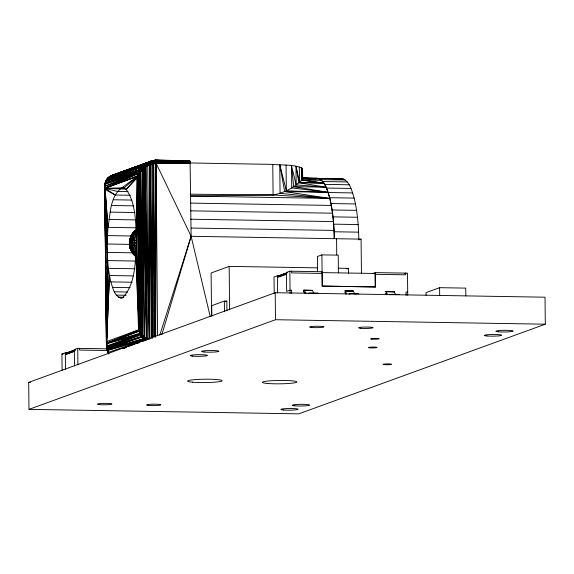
<?xml version="1.0" encoding="UTF-8"?>
<svg xmlns="http://www.w3.org/2000/svg" width="574" height="574" viewBox="0 0 574 574"><rect width="100%" height="100%" fill="white"/><g stroke="black" fill="none" stroke-linecap="round" stroke-linejoin="round"><path stroke-width="0.86" d="M155.669 336.314L156.121 163.274L155.253 160.218L189.513 160.698L190.08 161.466L191.128 236.309L210.213 316.489M190.267 162.356L155.834 161.782L152.505 162.98L151.873 164.035L152.153 338.136L150.316 164.566L149.706 339.033L149.85 164.724C151.536 162.392 154.765 161.624 157.498 161.337L190.08 161.466L157.269 160.598C147.145 159.73 138.75 168.691 136.971 178.083L136.461 237.55C135.177 257.009 137.035 282.229 122.922 297.483L120.676 297.971C114.068 295.883 112.791 287.624 110.839 281.891C108.522 272.234 107.582 262.311 107.209 252.402L104.906 188.021C103.908 182.561 107.331 176.828 112.604 175.12L153.516 160.462L189.513 160.698M133.455 275.893L109.469 275.498L106.52 344.759L107.388 350.413L108.78 353.9L107.302 350.807L106.398 345.082L107.209 252.402L104.906 188.021C103.937 182.597 107.309 176.806 112.604 175.12L153.308 160.505L157.907 160.469M152.175 338.136L153.215 163.705L155.992 162.693L190.324 162.88L157.585 161.811C150.51 162.306 143.78 165.707 139.439 171.303L105.207 183.644L138.7 172.824L104.934 186.263L107.969 227.333L107.116 244.007L130.212 244.395M135.837 256.535C131.374 253.055 128.088 246.562 129.997 240.944L129.581 240.642C130.255 236.366 132.63 232.298 136.181 229.808M131.353 235.986L107.374 235.584L104.92 184.261L105.372 189.578L104.82 187.095L105.25 182.783L106.391 180.107L104.877 185.337L105.372 189.578L115.266 195.031L130.363 195.282M108.637 353.634L106.664 347.98L106.965 341.437L138.556 329.942L135.952 254.347L139.037 331.004L140.565 333.516L143.837 336.694L148.035 339.385M108.536 352.694L108.579 353.491L106.951 349.53L106.491 344.68L106.965 341.437L106.635 342.922L107.632 260.574L136.052 261.048M137.143 234.579L132.092 238.899L129.444 243.814L130.061 246.712L129.43 242.795L130.147 239.552M136.418 246.999C136.569 242.199 137.588 236.058 134.173 232.219L133.168 232.585L131.295 235.412L129.516 241.805C130.8 246.497 132.314 251.448 136.555 254.354M106.563 346.502L106.735 343.144L138.556 329.942L140.788 335.194L145.99 340.052L146.27 339.134L142.582 335.768L139.037 331.004L136.461 237.55L137.38 176.835C140.25 168.447 147.267 160.031 156.831 160.153L189.671 160.742L155.36 160.347L151.342 161.036L110.969 175.838L108.177 177.883L105.867 181.183L107.137 178.995L110.531 176.075L153.545 160.483L189.815 160.892M107.266 350.692L106.427 346.043L106.965 341.437L106.542 347.378L108.543 353.34M150.216 161.466L147.059 163.131L110.689 176.01L147.446 162.858L144.117 165.549L144.87 167.479L149.297 338.854L147.769 165.434L147.016 163.389L151.342 161.036L149.369 161.825M105.968 297.605L106.448 345.835L104.733 186.457L106.635 342.922L108.4 268.338L135.041 268.776M133.67 232.24L130.119 238.325C128.863 245.163 130.198 252.991 136.469 256.93M106.427 346.043L104.733 186.457M106.699 180.344L108.034 177.99L110.237 176.304L113.214 174.934L114.822 174.561L112.604 175.12L115.926 174.69M106.735 343.144L138.93 331.22L142.266 337.117L145.287 340.418L140.788 335.194L138.556 329.942L139.747 333.264L141.749 336.579L145.287 340.418L142.775 341.394M135.665 230.196C127.213 236.402 128.569 249.539 135.93 256.047L136.533 255.631L132.63 251.225L131.274 248.621L130.377 245.859L130.994 242.745L130.312 240.09L132.458 234.608L136.268 230.174L135.062 230.605L134.488 231.401L136.648 229.916M106.635 342.922L109.469 275.498M129.581 240.642L129.516 241.805L129.724 239.76M129.997 240.944L129.911 242.4L129.415 242.587L129.939 245.335L129.889 243.878L129.437 244.596M135.93 256.047L135.328 256.069L132.895 253.636L129.997 247.817L131.094 250.773L132.235 251.498C135.22 246.899 135.428 239.229 132.458 234.608L131.668 234.895L129.681 240.965L130.628 237.127L131.833 235.455M107.546 179.468L108.034 177.99L111.822 175.429M159.342 160.426C151.967 159.149 143.887 163.913 140.013 170.385L105.408 182.46L105.609 181.671L104.82 187.009L104.748 185.89M108.034 177.99L107.037 179.239L142.883 166.625L138.384 173.47L136.971 178.083L126.208 189.47L124.02 188.035L121.774 187.885L105.114 188.301L104.949 184.168L105.566 181.807M109.806 177.022C106.621 178.564 103.923 183.888 105.092 188.071L137.394 176.376L126.208 189.47C135.945 203.218 135.457 221.406 136.461 237.55M75.237 349.831L66.204 353.118L65.328 354.71L74.355 351.424L74.979 350.018M131.295 235.412L129.961 243.024L131.094 250.773M277.464 277.242L286.469 274.286L286.699 273.36L277.673 276.639L277.464 277.242L286.491 273.963M106.563 344.831L106.728 343.209L140.171 334.046L106.692 346.718L141.749 336.579L106.864 348.253L106.649 343.804L140.171 334.046L106.814 348.274L107.381 351.023L108.78 353.9M136.303 231.042L132.838 234.852L130.685 240.599L129.545 244.739L130.477 248.657C133.469 247.243 133.06 240.032 131.152 237.256L130.621 237.449M107.273 349.989L107.238 350.463L106.542 347.378L106.814 348.963L106.886 346.165L107.467 350.284M136.39 227.806L107.969 227.333C110.459 214.195 109.806 196.373 121.774 187.885L137.394 176.376L105.114 188.301L115.266 195.031M136.275 232.233C133.154 234.988 130.097 238.698 129.961 243.024L133.67 248.994L135.737 250.716L133.9 253.93L133.39 253.952L131.848 251.512L129.731 245.457M107.245 350.578L106.47 344.601L106.965 341.437L106.549 343.338M145.509 339.959L141.369 335.022L140.408 333.085L138.973 173.707L142.137 335.008L140.802 171.174C143.514 164.738 150.618 161.387 157.269 160.598L189.958 161.136M143.4 337.928C142.668 335.151 139.037 333.229 138.556 329.942L141.283 335.388L143.4 337.928L142.122 337.11L107.087 349.186L108.4 352.96L106.951 349.53M135.737 250.716L136.354 247.595L130.901 244.244L132.479 243.491L136.662 243.928M155.497 160.605C146.105 161.545 139.432 169.538 136.971 178.083L139.812 172.178L139.532 171.282L142.883 166.625L106.183 180.688L140.537 169.552L106.082 180.853L104.841 184.893L105.099 183.35M104.841 184.893L105.53 181.944L106.879 179.447L109.067 177.086L111.277 175.967M108.558 178.213L108.665 177.782M106.778 342.212L106.585 347.751L107.087 349.186L143.536 338.76L142.266 337.117L144.612 339.535L141.254 335.754L138.973 173.707M137.997 174.697L137.423 176.318L139.439 171.303L138.09 174.998L139.812 172.178L144.756 167.314L147.769 165.434L152.677 163.547L156.028 163.002L190.36 163.439L156.121 163.274L149.85 164.724L149.369 164.666L148.652 162.212L107.367 178.744L145.566 164.186L151.952 161.172L157.269 160.598L151.995 161.316L147.016 163.389M140.537 170.048L139.532 171.282L140.013 170.385L106.082 180.853L105.049 184.362L138.7 172.824M145.566 164.186L146.227 166.317L149.305 338.847L149.85 164.724L149.147 164.186C144.339 166.345 140.142 169.839 137.997 174.776L138.7 173.039M105.609 181.671L104.863 186.823L104.877 185.337M108.601 177.99L106.168 180.523L107.575 179.045L105.085 183.58L104.82 187.095M161.846 334.692L191.128 236.309L156.121 163.274L157.577 335.711M159.787 335.144L191.128 236.309L361.082 239.128L361.441 273.131M105.465 182.963L106.011 181.312L105.487 182.216M136.971 178.083C136.842 175.752 145.645 162.478 139.812 172.178L141.764 169.029M130.04 240.19L132.063 234.623M334.29 238.712C334.054 225.187 332.934 211.612 329.82 198.425C327.646 191.415 325.975 182.812 319.237 178.693L302.362 178.062L302.541 168.376C293.479 164.092 282.58 165.434 272.772 164.386L190.697 162.973M190.181 161.875L157.498 161.337C152.167 160.892 148.171 165.348 144.088 168.031L143.199 168.132L142.467 169.445L142.704 335.568L144.289 336.859L144.777 338.488L146.026 339.88C142.797 337.921 140.314 334.721 138.93 331.22L106.728 343.216L139.747 333.264M105.473 183.07L106.032 181.642L105.523 182.919L105.846 182.525M105.953 181.075L105.408 182.46L107.037 179.138M137.423 176.318L139.661 171.877L142.467 169.445L144.218 336.802L143.765 336.83L146.126 339.514L141.297 335.295L139.654 332.705M141.211 334.082L140.565 333.516M138.09 174.998L139.661 171.877M144.978 337.993L146.018 338.029L146.549 338.567L146.27 339.134L143.478 168.562L144.289 336.859L142.474 335.998L140.745 170.614M106.764 179.791L105.53 181.944L107.575 179.045M298.925 182.747L326.097 187.189L296.17 184.928L295.969 166.216L298.925 182.747L323.937 183.163L301.759 179.999L302.649 178.65L302.541 168.376L302.649 178.65L321.641 180.315L301.759 179.999C294.11 187.827 283.836 193.036 273.095 194.981L190.647 195.942M277.673 276.639L278.605 275.843L286.813 272.858M106.305 180.236L106.951 179.289M106.018 181.147L106.707 180.157M131.152 237.256L132.838 234.852M115.647 174.453L114.24 174.647L153.308 160.505C150.539 161.732 147.705 164.688 144.555 166.977L144.088 168.031L143.12 167.988L140.852 170.808L144.39 166.639L148.731 163.073L145.545 164.716L141.62 168.103L142.84 166.682L107.51 178.679L108.292 177.739L146.736 163.346M146.198 339.32L142.474 335.998L143.421 337.799L141.297 335.295L139.037 331.004L137.487 176.598L138.836 173.492L142.28 169.61M149.147 164.186L155.941 162.385L190.324 162.88L156.028 163.002L154.413 163.482L153.868 161.251L150.338 162.112L147.088 163.812L142.811 167.077L140.515 169.868L141.627 168.577M132.092 238.899L130.685 240.599L133.534 236.065L136.741 233.252M130.872 241.317L134.058 238.131L136.239 236.746M129.423 243.311C132.185 242.12 133.62 239.336 136.469 238.382M142.087 169.617L143.199 168.132L142.991 167.708L145.624 165.018L142.826 167.192L144.203 166.173L141.678 168.799L144.39 166.639M106.183 180.688L140.766 169.179L145.523 164.358L143.902 165.563L107.51 178.679M141.62 168.103L143.902 165.563L148.601 162.578L153.803 161.05L148.795 163.274L144.261 166.324M112.935 175.135L114.212 175.077L112.691 175.45M144.756 167.314L146.011 165.929M155.891 162.076L152.591 163.267L151.873 164.035L150.811 163.511L150.216 161.581M140.802 171.174L142.467 169.445L142.015 169.502M140.766 169.179L142.811 167.077M106.879 179.447L107.661 178.65M144.318 166.482L147.131 163.985L144.167 166.03M142.818 166.769L144.117 165.549M145.825 165.549L144.469 166.804L144.088 168.031L146.65 338.387L144.87 167.479L150.618 162.994L155.705 161.237M124.02 188.035L137.394 176.376M144.117 165.771C145.961 164.372 152.031 159.149 152.677 163.547L153.215 163.705L155.023 336.206M154.356 163.203L153.775 163.568L155.045 337.096M145.531 164.58L150.395 162.306L148.795 163.274M147.353 164.566L153.94 161.488M108.838 177.402L109.892 176.814M147.769 165.434L149.369 164.666M110.237 176.304L111.399 175.795M138.384 173.47L105.092 188.057L104.841 186.916L105.028 188.401M148.953 163.712L155.834 161.782M148.587 162.356L151.952 161.172L155.568 160.785M124.142 348.289L126.603 347.277M129.896 345.928L144.698 339.865L107.388 350.413L106.814 348.274L107.381 351.023M147.195 164.164L152.254 162.162L155.769 161.502M152.677 163.547L157.585 161.811L157.498 161.337L155.64 160.993L190.08 161.466M122.37 348.805L126.502 347.148M128.16 346.488L144.698 339.865L108.17 352.393L107.74 351.51L108.292 352.874M136.928 343.661L139.432 342.692M108.177 177.883L147.102 163.095L109.354 176.842M105.207 183.644L140.013 170.385M137.559 175.716L105.092 188.057L138.463 173.298L104.934 186.263L105.092 183.809L105.229 186.471M132.458 241.482L136.619 240.162M111.987 175.393L151.859 160.899M116.35 174.353L122.197 172.243M137.035 166.84L141.204 165.326M151.07 161.732L155.253 160.218M315.14 178.923L316.783 178.327L319.237 178.693L302.649 178.65L301.558 167.615L301.687 180.085L323.937 183.163L299.513 182.238L295.969 166.216M317.795 267.857L229.169 266.386L211.11 272.959L211.555 315.585M359.582 239.681L361.082 239.128M338.416 272.865L338.229 255.143L321.885 254.878L317.422 256.499L317.58 271.595M62.092 370.481L61.92 354.086L65.307 352.852L67.101 352.881L66.491 352.981M74.505 365.982L74.333 349.573L77.72 348.339L107.144 348.827M278.605 275.843L279.215 275.742L277.421 275.707L274.035 276.941L274.207 293.336M407.727 295.294L407.497 273.145L375.224 272.614L375.324 286.971L322.215 286.089L322.107 271.732L289.834 271.193L286.448 272.428L286.648 291.405L290.035 290.179L291.664 290.207L291.7 293.371M65.752 353.376L75.818 349.623M278.067 276.151L287.115 272.779M65.73 353.527L74.764 350.24M277.845 276.381L286.878 273.095M65.558 353.785L74.584 350.499M65.429 354.079L74.455 350.793M277.543 276.933L286.57 273.647M65.35 354.388L74.376 351.101M226.917 310.886L226.816 301.12L224.362 301.077L211.72 305.677L211.835 316.331M225.13 301.73L226.816 301.12M107.087 349.186L141.749 336.579M322.079 273.432L291.649 272.915L291.635 271.222M28.7 382.377L275.211 292.718L545.02 297.196L545.3 324.195L298.789 413.847L28.98 409.37L28.7 382.377L30.494 382.406M346.825 268.962L348.461 268.367L348.518 273.698M306.007 293.307L304.077 290.143L303.488 290.336L303.51 292.023M308.145 293.529L309.745 292.948L317.917 293.084L316.31 293.666M372.964 273.432L375.224 272.614M375.195 274.315L405.718 274.803L405.696 273.116L404.347 273.611M28.98 409.37L275.491 319.718L545.3 324.195M348.999 294.211L350.599 293.63L358.772 293.759M385.204 291.685L385.958 291.606L387.715 294.663M385.219 293.379L385.807 293.228L386.668 294.735M389.854 294.885L391.454 294.304L399.626 294.44M465.823 295.954L465.744 288.112L439.598 287.682L426.051 292.604L426.08 295.223M106.621 346.072L140.171 334.046M140.982 165.233L114.24 174.647L114.7 174.582M149.34 162.291L155.195 160.232M106.692 346.718L140.788 335.194M110.969 175.838L111.528 175.651M150.209 161.509L155.36 160.347M108.034 352.558L107.388 350.413L143.715 338.933L143.407 338.538M143.536 338.76L107.295 350.032L143.715 338.933M136.684 242.027L129.961 243.024L129.415 242.587M151.916 161.057L157.269 160.598M112.604 175.12L114.563 174.654L113.214 174.934M152.591 163.267L155.992 162.693M153.803 161.05L153.516 160.462L155.231 160.232L189.671 160.742M153.516 160.462L155.296 160.275M114.441 174.761L116.027 174.553M132.25 239.667L134.237 239.401M132.314 245.435L134.302 245.17L136.547 245.801M312.163 290.286L313.756 292.711M304.005 291.843L304.959 293.379M353.017 290.968L355.033 294.118M344.859 292.518L345.813 294.06M393.872 291.642L395.888 294.799M310.584 178.349L316.783 178.327L302.362 178.062L319.237 178.693M190.13 194.191L273.095 194.981L329.82 198.425L284.654 191.587L279.76 164.695L280.062 193.316L329.82 198.425L190.618 196.114M301.874 178.083L316.783 178.327M343.209 178.909L316.604 178.349L343.209 178.909C350.269 182.417 351.927 191.264 354.151 198.102C357.502 211.784 358.599 225.905 358.829 239.954M318.699 178.507L320.758 179.569L345.275 179.978M320.758 179.569L322.76 181.542L347.277 181.944M322.76 181.542L324.676 184.376L349.186 184.785M296.17 184.928L291.499 165.621L293.701 186.65L326.097 187.189M324.676 184.376L326.477 188.057L350.987 188.459M121.774 187.885L123.553 187.913M284.654 191.587L328.063 192.304L293.701 186.65M126.639 189.14L105.114 188.301L117.347 191.422L128.002 191.601M326.477 188.057L328.134 192.512L352.651 192.921M328.134 192.512L329.634 197.7L354.151 198.102M113.329 199.759L131.984 200.068M329.634 197.7L330.954 203.54L355.471 203.942M190.338 203.096L331.32 205.435M111.6 205.499L133.807 205.865M330.954 203.54L332.073 209.955L356.59 210.357M190.661 210.845L332.54 213.198M110.108 212.115L134.976 212.524M332.073 209.955L332.985 216.857L357.494 217.266M190.69 219.211L333.451 221.578M108.888 219.447L135.529 219.892M332.985 216.857L333.666 224.154L358.176 224.563M191.286 228.05L334.046 230.418M333.666 224.154L334.111 231.752L358.621 232.161M107.209 252.402L132.96 252.833M338.143 268.194L348.461 268.367M322.071 272.593L375.181 273.475L375.324 286.971M110.839 281.891L132.149 282.243M375.367 286.957L322.258 286.074L321.885 254.878M303.99 290.15L312.335 290.308M353.189 290.989L344.845 290.831L346.861 293.988M385.699 291.506L394.044 291.664M304.249 290.25L312.421 290.387M345.103 290.932L353.275 291.061M385.958 291.606L394.13 291.743M304.335 290.365L312.5 290.501M345.189 291.047L353.354 291.183M386.044 291.721L394.209 291.857M407.698 292.13L406.062 292.101L406.091 295.266M112.454 287.373L130.219 287.667M114.298 291.814L127.622 292.037M116.314 295.108L126.079 295.273M118.452 297.174L123.783 297.267M120.676 297.971L122.456 298.006M74.333 349.573L75.531 349.588M108.048 350.527L79.535 350.054L79.513 348.368M61.92 354.086L63.118 354.108M279.76 164.695L286.326 190.826L328.063 192.304L291.736 187.899L291.499 165.621M108.357 351.819L107.797 351.647L108.522 353.182M146.549 338.567L147.783 339.026L147.827 339.808M139.74 332.432L137.487 176.598L140.408 333.085L139.697 332.518L140.515 333.652M130.994 242.745L134.302 245.17M141.369 335.022L142.704 335.568L143.765 336.83M136.081 249.245L130.628 245.421L133.355 249.955L136.49 252.818M131.769 247.753L133.67 248.994M143.522 337.383L144.835 338.323M135.6 255.997L132.006 252.072L130.865 249.697M143.392 338.423L145.961 340.217M146.026 339.88L143.45 337.663L146.069 339.693M106.864 348.253L106.52 344.759L106.585 347.751M108.515 353.024L107.302 350.807L108.579 353.491M146.018 338.029L146.449 338.753L147.783 339.026L144.87 167.479M108.17 352.393L108.816 353.534M139.03 331.456L139.676 332.611M131.532 248.269L130.104 245.959L131.008 248.807M107.74 351.51L108.4 352.96M138.556 329.942L139.037 331.004L137.38 176.835M150.811 163.511L151.012 164.042M107.388 350.413L108.199 352.773M129.638 246.411L130.477 249.109L130.241 247.99M105.372 189.578L104.906 188.021L107.969 227.333M302.268 169.158L302.613 178.177M136.375 245.988L139.037 331.004M334.111 231.752L334.29 238.676M143.478 168.562L146.65 338.387M139.396 173.011L142.137 335.008M301.558 167.615L301.759 179.999M105.193 183.788L105.006 186.356L104.977 184.57M105.322 207.845L105.257 188.258L105.329 193.625M105.838 242.759L105.91 247.236M138.277 174.855L140.408 333.085M105.329 223.544L104.891 188.645L105.329 236.043M105.58 243.233L105.91 269.192M106.269 297.827L106.47 313.935M439.598 287.682L439.677 295.517M336.572 238.727L336.737 254.806M299.355 166.891L299.513 182.238M289.834 271.193L290.064 293.343M286.053 165.104L286.326 190.826M277.421 275.707L277.601 292.977M275.211 292.718L275.491 319.718M272.772 164.386L273.095 194.981M229.169 266.386L229.622 309.903M224.362 301.077L224.47 311.739M105.02 188.143L105.329 214.03M105.673 243.491L105.903 263.136M106.312 297.956L106.47 311.345M77.72 348.339L77.892 364.734M65.307 352.852L65.479 369.269M105.422 243.118L105.903 292.281M150.316 164.566L151.644 337.993M153.215 163.705L153.645 336.78M155.762 163.289L155.095 337.089L156.028 163.002L155.762 163.289M192.656 382.205A17.227 1.679 -0.6 0 0 221.535 381.172A17.227 1.679 -0.6 0 0 200.599 379.314A17.227 1.679 -0.6 0 0 192.656 382.205M267.369 383.446A17.227 1.679 -0.6 0 0 296.249 382.413A17.227 1.679 -0.6 0 0 275.312 380.555A17.227 1.679 -0.6 0 0 267.369 383.446M99.553 404.634A7.204 0.703 -0.6 0 0 111.629 404.204A7.204 0.703 -0.6 0 0 102.875 403.422A7.204 0.703 -0.6 0 0 99.553 404.634M148.58 405.445A7.204 0.703 -0.6 0 0 160.655 405.014A7.204 0.703 -0.6 0 0 151.902 404.24A7.204 0.703 -0.6 0 0 148.58 405.445M360.694 328.306A7.204 0.703 -0.6 0 0 372.77 327.869A7.204 0.703 -0.6 0 0 364.016 327.094A7.204 0.703 -0.6 0 0 360.694 328.306M311.668 327.489A7.204 0.703 -0.6 0 0 323.743 327.058A7.204 0.703 -0.6 0 0 314.99 326.283A7.204 0.703 -0.6 0 0 311.668 327.489M384.207 364.626A4.305 0.423 -0.6 0 0 391.425 364.368A4.305 0.423 -0.6 0 0 386.194 363.909A4.305 0.423 -0.6 0 0 384.207 364.626M371.844 339.134A4.305 0.423 -0.6 0 0 379.062 338.875A4.305 0.423 -0.6 0 0 373.832 338.409A4.305 0.423 -0.6 0 0 371.844 339.134M369.663 347.815A4.305 0.423 -0.6 0 0 376.888 347.564A4.305 0.423 -0.6 0 0 371.651 347.098A4.305 0.423 -0.6 0 0 369.663 347.815M283.362 409.987A8.61 0.839 -0.6 0 0 297.798 409.47A8.61 0.839 -0.6 0 0 287.337 408.544A8.61 0.839 -0.6 0 0 283.362 409.987M294.828 405.818A8.61 0.839 -0.6 0 0 309.264 405.301A8.61 0.839 -0.6 0 0 298.803 404.369A8.61 0.839 -0.6 0 0 294.828 405.818M498.347 331.801A8.61 0.839 -0.6 0 0 512.783 331.284A8.61 0.839 -0.6 0 0 502.315 330.359A8.61 0.839 -0.6 0 0 498.347 331.801M486.881 335.969A8.61 0.839 -0.6 0 0 501.317 335.453A8.61 0.839 -0.6 0 0 490.849 334.527A8.61 0.839 -0.6 0 0 486.881 335.969M192.656 356.16A8.61 0.839 -0.6 0 0 207.092 355.643A8.61 0.839 -0.6 0 0 196.624 354.718A8.61 0.839 -0.6 0 0 192.656 356.16M204.122 351.991A8.61 0.839 -0.6 0 0 218.558 351.475A8.61 0.839 -0.6 0 0 208.089 350.549A8.61 0.839 -0.6 0 0 204.122 351.991"/></g></svg>
